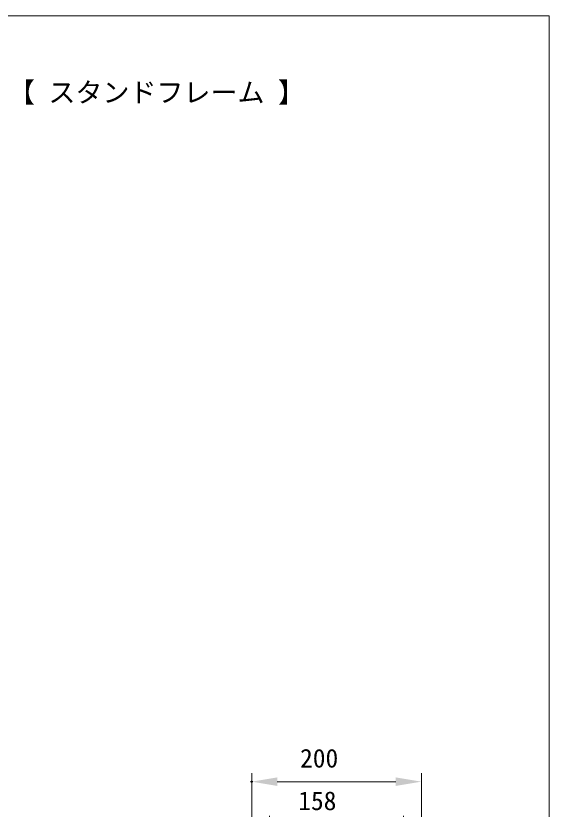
# Model space of a CAD drawing. Units: millimetres, scale not verified. Extents: x -203 to 203, y -143 to 143.
# Drawn here: x 135.3 to 198, y 44.8 to 138 of the extents above; entities that cross this region are included whole.
import ezdxf
from ezdxf.enums import TextEntityAlignment as Align

# ---------------------------------------------------------------- set-up
doc = ezdxf.new("R2010")
doc.units = ezdxf.units.MM
doc.header["$LTSCALE"] = 0.25
doc.header["$PDMODE"] = 32
doc.header["$PDSIZE"] = 0.125
doc.layers.add('0-1_DIMENSION_LINES$02_DIMENSI', color=7, linetype='Continuous', lineweight=18)
doc.layers.add('0-4_図面_FORMAT$01_WAKU$OUT_LINE', color=6, linetype='Continuous', lineweight=18)
doc.layers.add('0-2_DEFPOINTS', color=7, linetype='Continuous')
doc.styles.add('ＭＳ ゴシック', font='')
doc.styles.get('ＭＳ ゴシック').set_extended_font_data('MS Gothic')

# ---------------------------------------------------------------- blocks, each defined once
blk = doc.blocks.new('D37')
at = {"layer": '0-1_DIMENSION_LINES$02_DIMENSI'}
for p, q in [((375.1214, 181.75), (375.1214, 192.5)), ((390.8716, 182.5), (390.8716, 192.5)), ((387.8718, 191.5), (378.1212, 191.5))]:
    blk.add_line(p, q, dxfattribs=at)
for points in [[(378.1212, 192), (378.1212, 191), (375.1214, 191.5)], [(387.8718, 191), (387.8718, 192), (390.8716, 191.5)]]:
    blk.add_solid(points, dxfattribs=at)
at = {"layer": '0-2_DEFPOINTS'}
for p in [(375.1214, 191.5), (390.8716, 181), (375.1214, 180.25)]:
    blk.add_point(p, dxfattribs=at)
at = {"layer": '0-1_DIMENSION_LINES$02_DIMENSI', "style": 'ＭＳ ゴシック'}
blk.add_text('158', height=2.199, dxfattribs=at).set_placement((378.4965, 192.5), align=Align.BOTTOM_LEFT)
blk = doc.blocks.new('D38')
at = {"layer": '0-1_DIMENSION_LINES$02_DIMENSI'}
for p, q in [((373.0215, 186), (373.0215, 197.5)), ((392.9715, 186), (392.9715, 197.5)), ((389.9717, 196.5), (376.0213, 196.5))]:
    blk.add_line(p, q, dxfattribs=at)
for points in [[(376.0213, 197), (376.0213, 196), (373.0215, 196.5)], [(389.9717, 196), (389.9717, 197), (392.9715, 196.5)]]:
    blk.add_solid(points, dxfattribs=at)
at = {"layer": '0-2_DEFPOINTS'}
for p in [(373.0215, 196.5), (373.0215, 184.5), (392.9715, 184.5)]:
    blk.add_point(p, dxfattribs=at)
at = {"layer": '0-1_DIMENSION_LINES$02_DIMENSI', "style": 'ＭＳ ゴシック'}
blk.add_text('200', height=2.199, dxfattribs=at).set_placement((378.7108, 197.5), align=Align.BOTTOM_LEFT)

msp = doc.modelspace()

# ---------------------------------------------------------------- linework, layer by layer
at = {"layer": '0-4_図面_FORMAT$01_WAKU$OUT_LINE'}
msp.add_lwpolyline([(-198, -138), (198, -138), (198, 138), (-198, 138)], close=True, dxfattribs=at)

# ---------------------------------------------------------------- block references
at = {"layer": '0-1_DIMENSION_LINES$02_DIMENSI'}
for name in ['D38', 'D37']:
    msp.add_blockref(name, (-210, -148.5), dxfattribs=at)

# ---------------------------------------------------------------- texts
at = {"layer": '0-1_DIMENSION_LINES$02_DIMENSI', "style": 'ＭＳ ゴシック'}
msp.add_text('【 スタンドフレーム 】', height=2.328, dxfattribs=at).set_placement((134.3601, 127.142), align=Align.BOTTOM_LEFT)

doc.saveas('drawing.dxf')
